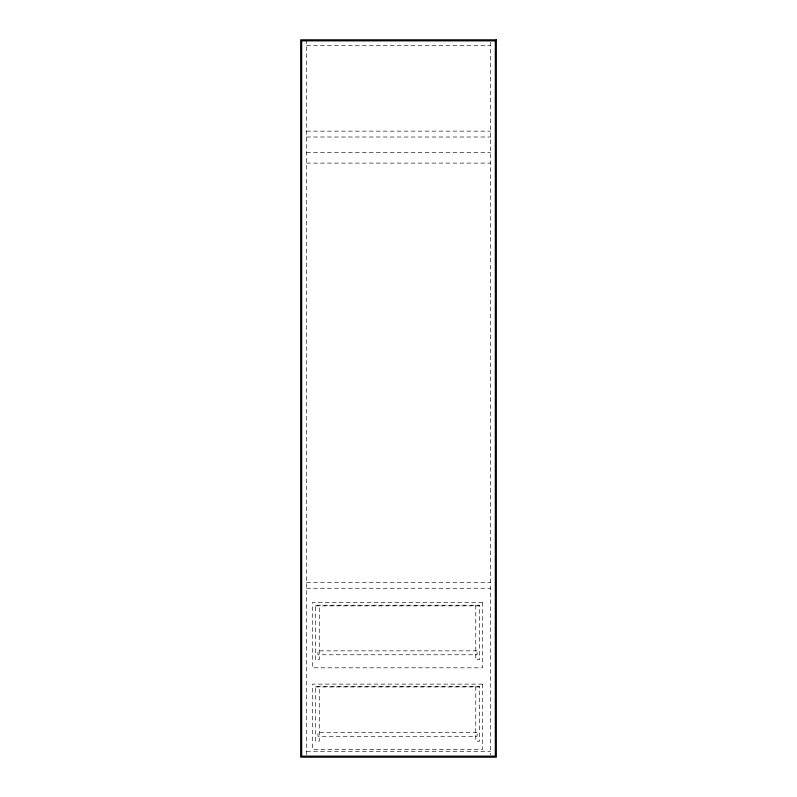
<?xml version="1.0" encoding="UTF-8"?>
<svg xmlns="http://www.w3.org/2000/svg" width="797" height="797" viewBox="0 0 797 797"><rect width="100%" height="100%" fill="white"/><g stroke="black" fill="none" stroke-linecap="round" stroke-linejoin="round"><path stroke-width="0.6" stroke-dasharray="3.98 2.99" d="M306.556 45.718L490.444 45.718M306.556 131.146L490.444 131.146M306.556 137.014L490.444 137.014M306.556 152.665L490.444 152.665M306.556 163.096L490.444 163.096M306.556 582.388L490.444 582.388M306.556 588.256L490.444 588.256M315.363 605.869L479.684 605.869M315.363 686.924L479.684 686.924M306.556 751.282L490.444 751.282M490.444 42.201L490.444 754.799M475.769 605.212L475.769 659.667L479.684 659.667L479.684 605.212L315.363 605.212L315.363 659.667L319.268 659.667L319.268 605.212M475.769 686.725L475.769 741.17L479.684 741.17L479.684 686.725L315.363 686.725L315.363 741.17L319.268 741.17L319.268 686.725M306.556 39.85L306.556 754.799M482.623 602.602L312.424 602.602L312.424 667.816L482.623 667.816L482.623 602.602M477.074 650.86L317.963 650.86L317.963 654.775L477.074 654.775L477.074 650.86M482.623 684.115L312.424 684.115L312.424 749.329L482.623 749.329L482.623 684.115M477.074 732.373L317.963 732.373L317.963 736.279L477.074 736.279L477.074 732.373"/><path stroke-width="1.2" d="M496.312 39.85L300.688 39.85L300.688 757.15L496.312 757.15L496.312 39.85M495.335 40.826L301.664 40.826L301.664 756.174L495.335 756.174L495.335 40.826"/></g></svg>
